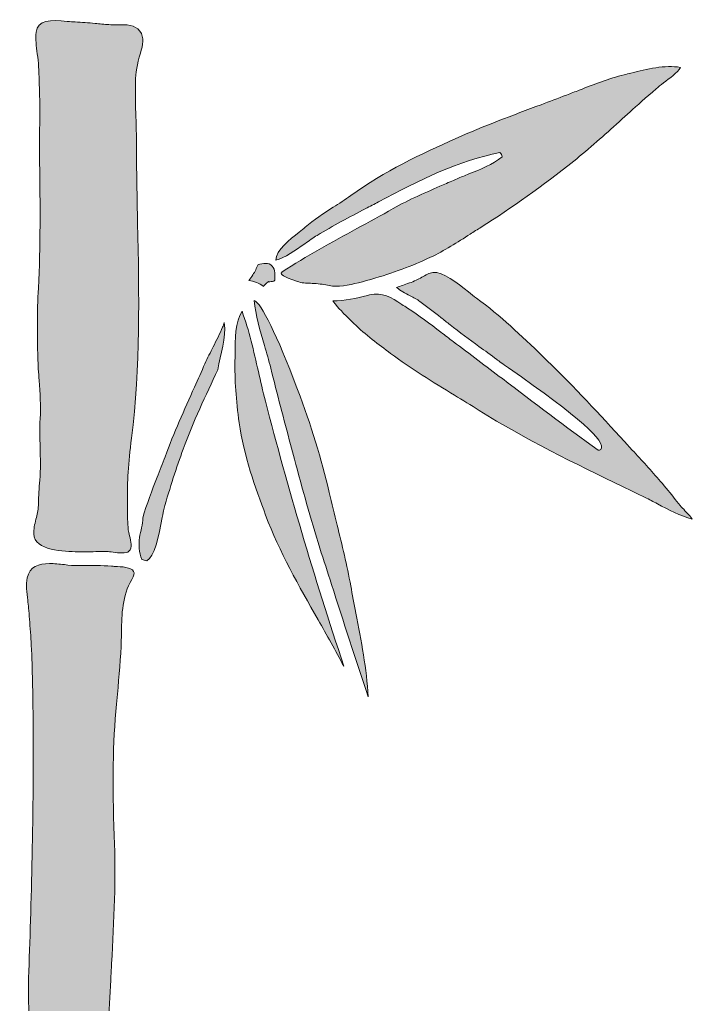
# Model space of a CAD drawing. Header units: inches. Extents: x 40 to 170, y -283 to -15.
# Drawn here: x 108 to 169.9, y -229.7 to -139 of the extents above; entities that cross this region are included whole.
import ezdxf

# ---------------------------------------------------------------- set-up
doc = ezdxf.new("R2010")
doc.units = ezdxf.units.IN
doc.header["$MEASUREMENT"] = 0
doc.layers.add('_U+0421_U+043B_U+043E_U+0439 1', color=7, linetype='Continuous')

# ---------------------------------------------------------------- blocks, each defined once
blk = doc.blocks.new('block 2')
at = {"layer": '_U+0421_U+043B_U+043E_U+0439 1', "true_color": 0xffffff}
h = blk.add_hatch(color=7, dxfattribs=at)
h.dxf.hatch_style = 2
edge = h.paths.add_edge_path()
edge.add_spline(control_points=[(118.712, -150.456), (118.712, -149.643), (118.686, -148.814), (118.661, -148.013), (118.628, -146.952), (118.594, -145.857), (118.617, -144.781), (118.637, -143.918), (118.77, -143.147), (119.078, -142.12), (119.303, -141.37), (119.454, -140.701), (119.026, -140.099), (118.591, -139.489), (117.789, -139.499), (116.941, -139.508), (116.684, -139.511), (116.419, -139.515), (116.169, -139.498), (115.743, -139.469), (115.319, -139.428), (114.895, -139.387), (114.293, -139.33), (113.671, -139.27), (113.057, -139.248), (112.842, -139.241), (112.597, -139.219), (112.337, -139.196), (110.794, -139.057), (109.602, -139.042), (109.469, -140.195), (109.397, -140.82), (109.485, -141.513), (109.571, -142.183), (109.621, -142.573), (109.672, -142.977), (109.69, -143.358), (109.732, -144.232), (109.758, -145.122), (109.783, -145.982), (109.783, -145.982), (109.785, -146.04), (109.785, -146.04), (109.814, -147.043), (109.802, -148.063), (109.79, -149.048), (109.78, -149.792), (109.771, -150.562), (109.78, -151.317), (109.78, -151.317), (109.79, -152.204), (109.79, -152.204), (109.836, -155.986), (109.883, -159.897), (109.674, -163.744), (109.551, -165.993), (109.578, -168.233), (109.622, -170.127), (109.638, -170.833), (109.69, -171.554), (109.742, -172.251), (109.826, -173.405), (109.914, -174.598), (109.84, -175.774), (109.784, -176.645), (109.809, -177.538), (109.833, -178.401), (109.86, -179.399), (109.888, -180.432), (109.794, -181.443), (109.727, -182.172), (109.703, -182.869), (109.678, -183.607), (109.678, -183.607), (109.673, -183.773), (109.673, -183.773), (109.659, -184.187), (109.553, -184.618), (109.451, -185.036), (109.336, -185.508), (109.227, -185.954), (109.243, -186.365), (109.302, -187.936), (112.096, -187.998), (113.29, -188.025), (113.767, -188.035), (114.253, -188.025), (114.724, -188.015), (115.063, -188.007), (115.403, -188), (115.742, -188), (115.819, -188), (115.896, -188), (115.973, -188.001), (116.131, -188.003), (116.335, -188.03), (116.551, -188.059), (117.062, -188.128), (117.762, -188.222), (118.02, -187.963), (118.338, -187.644), (118.196, -187.065), (118.071, -186.556), (118.022, -186.353), (117.975, -186.162), (117.956, -185.989), (117.885, -185.357), (117.885, -184.702), (117.884, -184.068), (117.884, -183.821), (117.884, -183.575), (117.88, -183.332), (117.85, -181.63), (117.964, -179.906), (118.26, -177.567), (119.088, -171.035), (118.949, -164.295), (118.814, -157.777), (118.765, -155.373), (118.714, -152.887), (118.712, -150.456)], knot_values=[0, 0, 0, 0, 1, 1, 1, 2, 2, 2, 3, 3, 3, 4, 4, 4, 5, 5, 5, 6, 6, 6, 7, 7, 7, 8, 8, 8, 9, 9, 9, 10, 10, 10, 11, 11, 11, 12, 12, 12, 13, 13, 13, 14, 14, 14, 15, 15, 15, 16, 16, 16, 17, 17, 17, 18, 18, 18, 19, 19, 19, 20, 20, 20, 21, 21, 21, 22, 22, 22, 23, 23, 23, 24, 24, 24, 25, 25, 25, 26, 26, 26, 27, 27, 27, 28, 28, 28, 29, 29, 29, 30, 30, 30, 31, 31, 31, 32, 32, 32, 33, 33, 33, 34, 34, 34, 35, 35, 35, 36, 36, 36, 37, 37, 37, 38, 38, 38, 39, 39, 39, 40, 40, 40, 40], degree=3, periodic=1)
h = blk.add_hatch(color=7, dxfattribs=at)
h.dxf.hatch_style = 2
edge = h.paths.add_edge_path()
edge.add_spline(control_points=[(148.132, -149.985), (144.936, -151.411), (141.557, -152.991), (138.461, -155.226), (137.927, -155.611), (137.371, -155.968), (136.834, -156.312), (135.964, -156.871), (135.064, -157.448), (134.261, -158.149), (134.114, -158.277), (133.921, -158.428), (133.704, -158.598), (132.843, -159.271), (131.569, -160.267), (131.541, -161.18), (132.39, -160.967), (133.359, -160.279), (134.221, -159.667), (134.622, -159.382), (135.001, -159.112), (135.352, -158.9), (136.818, -158.013), (138.349, -157.21), (139.828, -156.434), (140.225, -156.226), (140.621, -156.018), (141.017, -155.808), (144.766, -153.821), (148.444, -151.983), (152.196, -151.278), (152.309, -151.374), (152.391, -151.519), (152.416, -151.666), (151.515, -152.373), (150.414, -152.816), (149.344, -153.242), (148.973, -153.39), (148.604, -153.536), (148.25, -153.692), (147.82, -153.882), (147.389, -154.067), (146.959, -154.252), (145.426, -154.911), (143.842, -155.592), (142.36, -156.434), (141.251, -157.064), (140.112, -157.681), (139.011, -158.278), (136.722, -159.52), (134.354, -160.804), (132.139, -162.263), (132.139, -162.263), (132.139, -162.264), (132.139, -162.264), (132.07, -162.309), (132.028, -162.355), (132.032, -162.382), (132.038, -162.429), (132.136, -162.686), (133.457, -163.117), (133.457, -163.117), (133.519, -163.137), (133.519, -163.137), (133.952, -163.281), (134.334, -163.293), (134.739, -163.306), (134.963, -163.313), (135.194, -163.32), (135.446, -163.349), (135.703, -163.379), (135.929, -163.421), (136.147, -163.462), (136.571, -163.542), (136.938, -163.612), (137.419, -163.568), (138.379, -163.48), (139.253, -163.246), (140.296, -162.949), (142.367, -162.361), (144.066, -161.733), (145.802, -160.913), (147.078, -160.311), (148.291, -159.532), (149.463, -158.778), (149.795, -158.565), (150.127, -158.351), (150.46, -158.142), (153.303, -156.355), (156.097, -154.363), (159.001, -152.051), (160.441, -150.906), (161.83, -149.65), (163.174, -148.435), (163.492, -148.147), (163.81, -147.859), (164.13, -147.573), (164.863, -146.914), (165.644, -146.224), (166.588, -145.4), (166.772, -145.239), (167.014, -145.057), (167.27, -144.864), (167.835, -144.437), (168.522, -143.92), (168.848, -143.43), (167.378, -143.181), (165.732, -143.593), (164.27, -143.958), (164.053, -144.012), (163.839, -144.066), (163.63, -144.116), (162.231, -144.453), (160.848, -144.997), (159.511, -145.523), (159.116, -145.678), (158.721, -145.834), (158.327, -145.983), (157.547, -146.28), (156.765, -146.572), (155.982, -146.865), (153.386, -147.835), (150.702, -148.838), (148.132, -149.985)], knot_values=[0, 0, 0, 0, 1, 1, 1, 2, 2, 2, 3, 3, 3, 4, 4, 4, 5, 5, 5, 6, 6, 6, 7, 7, 7, 8, 8, 8, 9, 9, 9, 10, 10, 10, 11, 11, 11, 12, 12, 12, 13, 13, 13, 14, 14, 14, 15, 15, 15, 16, 16, 16, 17, 17, 17, 18, 18, 18, 19, 19, 19, 20, 20, 20, 21, 21, 21, 22, 22, 22, 23, 23, 23, 24, 24, 24, 25, 25, 25, 26, 26, 26, 27, 27, 27, 28, 28, 28, 29, 29, 29, 30, 30, 30, 31, 31, 31, 32, 32, 32, 33, 33, 33, 34, 34, 34, 35, 35, 35, 36, 36, 36, 37, 37, 37, 38, 38, 38, 39, 39, 39, 40, 40, 40, 41, 41, 41, 41], degree=3, periodic=1)
h = blk.add_hatch(color=7, dxfattribs=at)
h.dxf.hatch_style = 2
edge = h.paths.add_edge_path()
edge.add_spline(control_points=[(129.912, -161.582), (129.776, -161.908), (129.626, -162.233), (129.437, -162.535), (129.321, -162.72), (129.192, -162.889), (129.059, -163.051), (129.532, -163.095), (129.995, -163.305), (130.421, -163.59), (130.453, -163.516), (130.521, -163.442), (130.64, -163.348), (130.653, -163.338), (130.662, -163.331), (130.674, -163.321), (130.709, -163.276), (130.752, -163.24), (130.806, -163.215), (130.815, -163.208), (130.826, -163.199), (130.834, -163.192), (130.852, -163.177), (130.868, -163.164), (130.881, -163.153), (130.894, -163.161), (130.915, -163.17), (130.932, -163.178), (130.953, -163.175), (130.971, -163.167), (130.993, -163.165), (131.136, -163.154), (131.395, -163.163), (131.454, -163.018), (131.478, -162.568), (131.521, -162.065), (131.209, -161.719), (130.871, -161.343), (130.373, -161.489), (129.912, -161.582)], knot_values=[0, 0, 0, 0, 1, 1, 1, 2, 2, 2, 3, 3, 3, 4, 4, 4, 5, 5, 5, 6, 6, 6, 7, 7, 7, 8, 8, 8, 9, 9, 9, 10, 10, 10, 11, 11, 11, 12, 12, 12, 13, 13, 13, 13], degree=3, periodic=1)
h = blk.add_hatch(color=7, dxfattribs=at)
h.dxf.hatch_style = 2
edge = h.paths.add_edge_path()
edge.add_spline(control_points=[(169.245, -184.239), (169.085, -184.072), (168.932, -183.914), (168.815, -183.77), (168.815, -183.77), (168.354, -183.201), (168.354, -183.201), (167.913, -182.655), (167.457, -182.09), (166.992, -181.549), (166.149, -180.565), (165.255, -179.594), (164.391, -178.655), (164.391, -178.655), (163.668, -177.868), (163.668, -177.868), (161.43, -175.424), (159.035, -172.836), (156.53, -170.416), (156.53, -170.416), (156.144, -170.043), (156.144, -170.043), (154.146, -168.11), (152.259, -166.285), (150.038, -164.682), (149.821, -164.526), (149.561, -164.315), (149.286, -164.093), (148.293, -163.291), (146.936, -162.194), (146.003, -162.309), (145.717, -162.346), (145.336, -162.561), (145, -162.751), (144.817, -162.854), (144.645, -162.951), (144.487, -163.023), (144.068, -163.213), (143.636, -163.36), (143.219, -163.502), (143.04, -163.563), (142.861, -163.624), (142.682, -163.689), (143.013, -163.984), (143.47, -164.223), (143.914, -164.455), (144.246, -164.629), (144.56, -164.793), (144.827, -164.98), (145.493, -165.447), (146.136, -165.961), (146.759, -166.458), (147.038, -166.681), (147.317, -166.904), (147.6, -167.124), (148.474, -167.805), (149.385, -168.472), (150.266, -169.116), (150.815, -169.518), (151.365, -169.921), (151.909, -170.329), (152.092, -170.465), (152.474, -170.732), (152.984, -171.088), (159.593, -175.707), (161.984, -177.822), (161.496, -178.619), (161.414, -178.645), (161.33, -178.667), (161.242, -178.677), (161.242, -178.677), (161.24, -178.675), (161.24, -178.675), (158.279, -176.517), (155.301, -174.264), (152.42, -172.086), (150.917, -170.949), (149.415, -169.813), (147.909, -168.686), (147.525, -168.398), (147.143, -168.103), (146.761, -167.808), (145.77, -167.044), (144.745, -166.253), (143.677, -165.588), (143.503, -165.479), (143.336, -165.37), (143.172, -165.264), (142.169, -164.611), (141.377, -164.095), (140.193, -164.382), (140.193, -164.382), (140.002, -164.428), (140.002, -164.428), (138.961, -164.682), (137.894, -164.946), (136.803, -164.912), (136.848, -164.973), (136.9, -165.044), (136.96, -165.126), (136.998, -165.179), (137.027, -165.218), (137.037, -165.231), (137.499, -165.777), (138.041, -166.343), (138.744, -167.012), (139.828, -168.046), (141.009, -168.94), (142.127, -169.768), (144.006, -171.16), (146.039, -172.402), (148.006, -173.603), (148.77, -174.069), (149.534, -174.536), (150.291, -175.012), (154.525, -177.674), (159.114, -179.894), (163.553, -182.041), (164.227, -182.367), (164.9, -182.693), (165.572, -183.02), (165.572, -183.02), (165.573, -183.02), (165.573, -183.02), (165.947, -183.205), (166.324, -183.405), (166.703, -183.606), (167.744, -184.158), (168.817, -184.727), (169.922, -185.018), (169.745, -184.76), (169.484, -184.489), (169.245, -184.239)], knot_values=[0, 0, 0, 0, 1, 1, 1, 2, 2, 2, 3, 3, 3, 4, 4, 4, 5, 5, 5, 6, 6, 6, 7, 7, 7, 8, 8, 8, 9, 9, 9, 10, 10, 10, 11, 11, 11, 12, 12, 12, 13, 13, 13, 14, 14, 14, 15, 15, 15, 16, 16, 16, 17, 17, 17, 18, 18, 18, 19, 19, 19, 20, 20, 20, 21, 21, 21, 22, 22, 22, 23, 23, 23, 24, 24, 24, 25, 25, 25, 26, 26, 26, 27, 27, 27, 28, 28, 28, 29, 29, 29, 30, 30, 30, 31, 31, 31, 32, 32, 32, 33, 33, 33, 34, 34, 34, 35, 35, 35, 36, 36, 36, 37, 37, 37, 38, 38, 38, 39, 39, 39, 40, 40, 40, 41, 41, 41, 42, 42, 42, 43, 43, 43, 44, 44, 44, 44], degree=3, periodic=1)
h = blk.add_hatch(color=7, dxfattribs=at)
h.dxf.hatch_style = 2
edge = h.paths.add_edge_path()
edge.add_spline(control_points=[(138.454, -191.159), (138.119, -189.273), (137.648, -187.389), (137.193, -185.568), (136.947, -184.583), (136.692, -183.565), (136.461, -182.555), (135.761, -179.493), (134.807, -176.393), (133.544, -173.077), (133.544, -173.077), (133.487, -172.926), (133.487, -172.926), (131.681, -168.113), (130.209, -165.113), (129.544, -164.889), (129.683, -166.254), (130.098, -167.661), (130.501, -169.023), (130.705, -169.714), (130.917, -170.429), (131.085, -171.119), (131.662, -173.487), (132.296, -175.849), (132.909, -178.134), (132.909, -178.134), (133.272, -179.492), (133.272, -179.492), (133.992, -182.19), (134.737, -184.979), (135.608, -187.689), (135.967, -188.8), (136.323, -189.912), (136.68, -191.024), (137.768, -194.419), (138.89, -197.919), (140.06, -201.361), (139.925, -198.817), (139.419, -196.205), (138.927, -193.668), (138.763, -192.822), (138.601, -191.984), (138.454, -191.159)], knot_values=[0, 0, 0, 0, 1, 1, 1, 2, 2, 2, 3, 3, 3, 4, 4, 4, 5, 5, 5, 6, 6, 6, 7, 7, 7, 8, 8, 8, 9, 9, 9, 10, 10, 10, 11, 11, 11, 12, 12, 12, 13, 13, 13, 14, 14, 14, 14], degree=3, periodic=1)
h = blk.add_hatch(color=7, dxfattribs=at)
h.dxf.hatch_style = 2
edge = h.paths.add_edge_path()
edge.add_spline(control_points=[(129.941, -171.423), (129.519, -169.569), (129.082, -167.655), (128.437, -165.867), (127.803, -166.847), (127.797, -168.528), (127.793, -169.783), (127.792, -169.993), (127.792, -170.191), (127.788, -170.373), (127.753, -172.159), (127.884, -174.101), (128.175, -176.145), (128.61, -179.192), (129.66, -182.135), (130.609, -184.654), (131.876, -188.014), (133.692, -191.206), (135.448, -194.292), (136.243, -195.689), (137.055, -197.118), (137.82, -198.567), (135.078, -190.316), (132.649, -182.112), (130.59, -174.149), (130.358, -173.252), (130.146, -172.323), (129.941, -171.423)], knot_values=[0, 0, 0, 0, 1, 1, 1, 2, 2, 2, 3, 3, 3, 4, 4, 4, 5, 5, 5, 6, 6, 6, 7, 7, 7, 8, 8, 8, 9, 9, 9, 9], degree=3, periodic=1)
h = blk.add_hatch(color=7, dxfattribs=at)
h.dxf.hatch_style = 2
edge = h.paths.add_edge_path()
edge.add_spline(control_points=[(126.643, -167.349), (126.392, -167.954), (126.081, -168.564), (125.78, -169.154), (125.521, -169.662), (125.254, -170.187), (125.021, -170.713), (124.704, -171.431), (124.381, -172.145), (124.058, -172.859), (123.12, -174.933), (122.15, -177.078), (121.352, -179.268), (121.125, -179.889), (120.87, -180.537), (120.624, -181.163), (120.142, -182.386), (119.656, -183.641), (119.29, -184.895), (119.294, -185.518), (119.093, -186.091), (118.995, -186.721), (118.906, -187.293), (118.921, -188.114), (119.205, -188.72), (119.344, -188.801), (119.503, -188.831), (119.666, -188.865), (120.363, -188.49), (120.762, -186.601), (121.082, -184.857), (121.143, -184.522), (121.192, -184.257), (121.226, -184.138), (121.809, -182.08), (122.394, -180.259), (123.014, -178.57), (123.933, -176.065), (125.084, -173.626), (126.214, -171.26), (126.434, -169.816), (127, -168.362), (126.801, -166.926), (126.752, -167.068), (126.702, -167.209), (126.643, -167.349)], knot_values=[0, 0, 0, 0, 1, 1, 1, 2, 2, 2, 3, 3, 3, 4, 4, 4, 5, 5, 5, 6, 6, 6, 7, 7, 7, 8, 8, 8, 9, 9, 9, 10, 10, 10, 11, 11, 11, 12, 12, 12, 13, 13, 13, 14, 14, 14, 15, 15, 15, 15], degree=3, periodic=1)
h = blk.add_hatch(color=7, dxfattribs=at)
h.dxf.hatch_style = 2
edge = h.paths.add_edge_path()
edge.add_spline(control_points=[(116.748, -189.368), (116.623, -189.362), (116.507, -189.356), (116.409, -189.349), (115.502, -189.275), (114.632, -189.283), (113.712, -189.293), (113.712, -189.293), (113.294, -189.297), (113.294, -189.297), (112.93, -189.299), (112.515, -189.256), (112.076, -189.208), (111.606, -189.157), (111.131, -189.106), (110.689, -189.106), (109.705, -189.106), (108.885, -189.359), (108.646, -190.436), (108.515, -191.028), (108.608, -191.798), (108.691, -192.477), (108.723, -192.737), (108.753, -192.988), (108.771, -193.218), (108.796, -193.552), (108.823, -193.886), (108.85, -194.221), (108.915, -195.01), (108.981, -195.825), (109.021, -196.631), (109.131, -198.875), (109.162, -201.166), (109.183, -203.136), (109.275, -211.978), (109.009, -220.665), (108.766, -227.246), (108.739, -227.983), (108.755, -228.751), (108.771, -229.493), (108.798, -230.798), (108.826, -232.147), (108.627, -233.434), (108.499, -234.255), (108.408, -235.027), (108.33, -235.939), (108.315, -236.116), (108.264, -236.329), (108.211, -236.555), (108.095, -237.044), (107.951, -237.653), (108.178, -237.95), (108.474, -238.337), (109.823, -238.465), (110.472, -238.526), (110.611, -238.539), (110.731, -238.55), (110.825, -238.562), (111.751, -238.673), (112.523, -238.768), (113.328, -238.893), (113.496, -238.92), (113.672, -238.952), (113.85, -238.984), (114.686, -239.136), (115.633, -239.309), (116.123, -238.911), (116.368, -238.713), (116.493, -238.383), (116.506, -237.902), (116.523, -237.301), (116.42, -236.659), (116.322, -236.038), (116.244, -235.548), (116.163, -235.04), (116.139, -234.549), (116.099, -233.735), (116.095, -232.859), (116.124, -231.791), (116.165, -230.343), (116.251, -228.873), (116.335, -227.452), (116.365, -226.949), (116.394, -226.446), (116.422, -225.943), (116.64, -221.975), (116.823, -218.089), (116.666, -214.165), (116.475, -209.375), (116.536, -205.641), (116.864, -202.061), (116.864, -202.061), (116.952, -201.123), (116.952, -201.123), (117.107, -199.479), (117.267, -197.78), (117.314, -196.105), (117.32, -195.873), (117.324, -195.64), (117.329, -195.407), (117.357, -193.772), (117.386, -192.082), (118.288, -190.577), (118.485, -190.248), (118.538, -189.994), (118.447, -189.824), (118.242, -189.441), (117.307, -189.395), (116.748, -189.368)], knot_values=[0, 0, 0, 0, 1, 1, 1, 2, 2, 2, 3, 3, 3, 4, 4, 4, 5, 5, 5, 6, 6, 6, 7, 7, 7, 8, 8, 8, 9, 9, 9, 10, 10, 10, 11, 11, 11, 12, 12, 12, 13, 13, 13, 14, 14, 14, 15, 15, 15, 16, 16, 16, 17, 17, 17, 18, 18, 18, 19, 19, 19, 20, 20, 20, 21, 21, 21, 22, 22, 22, 23, 23, 23, 24, 24, 24, 25, 25, 25, 26, 26, 26, 27, 27, 27, 28, 28, 28, 29, 29, 29, 30, 30, 30, 31, 31, 31, 32, 32, 32, 33, 33, 33, 34, 34, 34, 35, 35, 35, 36, 36, 36, 36], degree=3, periodic=1)
at = {"layer": '_U+0421_U+043B_U+043E_U+0439 1', "lineweight": 0}
for points, knots in [([(118.712, -150.456), (118.712, -149.643), (118.686, -148.814), (118.661, -148.013), (118.628, -146.952), (118.594, -145.857), (118.617, -144.781), (118.637, -143.918), (118.77, -143.147), (119.078, -142.12), (119.303, -141.37), (119.454, -140.701), (119.026, -140.099), (118.591, -139.489), (117.789, -139.499), (116.941, -139.508), (116.684, -139.511), (116.419, -139.515), (116.169, -139.498), (115.743, -139.469), (115.319, -139.428), (114.895, -139.387), (114.293, -139.33), (113.671, -139.27), (113.057, -139.248), (112.842, -139.241), (112.597, -139.219), (112.337, -139.196), (110.794, -139.057), (109.602, -139.042), (109.469, -140.195), (109.397, -140.82), (109.485, -141.513), (109.571, -142.183), (109.621, -142.573), (109.672, -142.977), (109.69, -143.358), (109.732, -144.232), (109.758, -145.122), (109.783, -145.982), (109.783, -145.982), (109.785, -146.04), (109.785, -146.04), (109.814, -147.043), (109.802, -148.063), (109.79, -149.048), (109.78, -149.792), (109.771, -150.562), (109.78, -151.317), (109.78, -151.317), (109.79, -152.204), (109.79, -152.204), (109.836, -155.986), (109.883, -159.897), (109.674, -163.744), (109.551, -165.993), (109.578, -168.233), (109.622, -170.127), (109.638, -170.833), (109.69, -171.554), (109.742, -172.251), (109.826, -173.405), (109.914, -174.598), (109.84, -175.774), (109.784, -176.645), (109.809, -177.538), (109.833, -178.401), (109.86, -179.399), (109.888, -180.432), (109.794, -181.443), (109.727, -182.172), (109.703, -182.869), (109.678, -183.607), (109.678, -183.607), (109.673, -183.773), (109.673, -183.773), (109.659, -184.187), (109.553, -184.618), (109.451, -185.036), (109.336, -185.508), (109.227, -185.954), (109.243, -186.365), (109.302, -187.936), (112.096, -187.998), (113.29, -188.025), (113.767, -188.035), (114.253, -188.025), (114.724, -188.015), (115.063, -188.007), (115.403, -188), (115.742, -188), (115.819, -188), (115.896, -188), (115.973, -188.001), (116.131, -188.003), (116.335, -188.03), (116.551, -188.059), (117.062, -188.128), (117.762, -188.222), (118.02, -187.963), (118.338, -187.644), (118.196, -187.065), (118.071, -186.556), (118.022, -186.353), (117.975, -186.162), (117.956, -185.989), (117.885, -185.357), (117.885, -184.702), (117.884, -184.068), (117.884, -183.821), (117.884, -183.575), (117.88, -183.332), (117.85, -181.63), (117.964, -179.906), (118.26, -177.567), (119.088, -171.035), (118.949, -164.295), (118.814, -157.777), (118.765, -155.373), (118.714, -152.887), (118.712, -150.456)], [0, 0, 0, 0, 1, 1, 1, 2, 2, 2, 3, 3, 3, 4, 4, 4, 5, 5, 5, 6, 6, 6, 7, 7, 7, 8, 8, 8, 9, 9, 9, 10, 10, 10, 11, 11, 11, 12, 12, 12, 13, 13, 13, 14, 14, 14, 15, 15, 15, 16, 16, 16, 17, 17, 17, 18, 18, 18, 19, 19, 19, 20, 20, 20, 21, 21, 21, 22, 22, 22, 23, 23, 23, 24, 24, 24, 25, 25, 25, 26, 26, 26, 27, 27, 27, 28, 28, 28, 29, 29, 29, 30, 30, 30, 31, 31, 31, 32, 32, 32, 33, 33, 33, 34, 34, 34, 35, 35, 35, 36, 36, 36, 37, 37, 37, 38, 38, 38, 39, 39, 39, 40, 40, 40, 40]), ([(148.132, -149.985), (144.936, -151.411), (141.557, -152.991), (138.461, -155.226), (137.927, -155.611), (137.371, -155.968), (136.834, -156.312), (135.964, -156.871), (135.064, -157.448), (134.261, -158.149), (134.114, -158.277), (133.921, -158.428), (133.704, -158.598), (132.843, -159.271), (131.569, -160.267), (131.541, -161.18), (132.39, -160.967), (133.359, -160.279), (134.221, -159.667), (134.622, -159.382), (135.001, -159.112), (135.352, -158.9), (136.818, -158.013), (138.349, -157.21), (139.828, -156.434), (140.225, -156.226), (140.621, -156.018), (141.017, -155.808), (144.766, -153.821), (148.444, -151.983), (152.196, -151.278), (152.309, -151.374), (152.391, -151.519), (152.416, -151.666), (151.515, -152.373), (150.414, -152.816), (149.344, -153.242), (148.973, -153.39), (148.604, -153.536), (148.25, -153.692), (147.82, -153.882), (147.389, -154.067), (146.959, -154.252), (145.426, -154.911), (143.842, -155.592), (142.36, -156.434), (141.251, -157.064), (140.112, -157.681), (139.011, -158.278), (136.722, -159.52), (134.354, -160.804), (132.139, -162.263), (132.139, -162.263), (132.139, -162.264), (132.139, -162.264), (132.07, -162.309), (132.028, -162.355), (132.032, -162.382), (132.038, -162.429), (132.136, -162.686), (133.457, -163.117), (133.457, -163.117), (133.519, -163.137), (133.519, -163.137), (133.952, -163.281), (134.334, -163.293), (134.739, -163.306), (134.963, -163.313), (135.194, -163.32), (135.446, -163.349), (135.703, -163.379), (135.929, -163.421), (136.147, -163.462), (136.571, -163.542), (136.938, -163.612), (137.419, -163.568), (138.379, -163.48), (139.253, -163.246), (140.296, -162.949), (142.367, -162.361), (144.066, -161.733), (145.802, -160.913), (147.078, -160.311), (148.291, -159.532), (149.463, -158.778), (149.795, -158.565), (150.127, -158.351), (150.46, -158.142), (153.303, -156.355), (156.097, -154.363), (159.001, -152.051), (160.441, -150.906), (161.83, -149.65), (163.174, -148.435), (163.492, -148.147), (163.81, -147.859), (164.13, -147.573), (164.863, -146.914), (165.644, -146.224), (166.588, -145.4), (166.772, -145.239), (167.014, -145.057), (167.27, -144.864), (167.835, -144.437), (168.522, -143.92), (168.848, -143.43), (167.378, -143.181), (165.732, -143.593), (164.27, -143.958), (164.053, -144.012), (163.839, -144.066), (163.63, -144.116), (162.231, -144.453), (160.848, -144.997), (159.511, -145.523), (159.116, -145.678), (158.721, -145.834), (158.327, -145.983), (157.547, -146.28), (156.765, -146.572), (155.982, -146.865), (153.386, -147.835), (150.702, -148.838), (148.132, -149.985)], [0, 0, 0, 0, 1, 1, 1, 2, 2, 2, 3, 3, 3, 4, 4, 4, 5, 5, 5, 6, 6, 6, 7, 7, 7, 8, 8, 8, 9, 9, 9, 10, 10, 10, 11, 11, 11, 12, 12, 12, 13, 13, 13, 14, 14, 14, 15, 15, 15, 16, 16, 16, 17, 17, 17, 18, 18, 18, 19, 19, 19, 20, 20, 20, 21, 21, 21, 22, 22, 22, 23, 23, 23, 24, 24, 24, 25, 25, 25, 26, 26, 26, 27, 27, 27, 28, 28, 28, 29, 29, 29, 30, 30, 30, 31, 31, 31, 32, 32, 32, 33, 33, 33, 34, 34, 34, 35, 35, 35, 36, 36, 36, 37, 37, 37, 38, 38, 38, 39, 39, 39, 40, 40, 40, 41, 41, 41, 41]), ([(129.912, -161.582), (129.776, -161.908), (129.626, -162.233), (129.437, -162.535), (129.321, -162.72), (129.192, -162.889), (129.059, -163.051), (129.532, -163.095), (129.995, -163.305), (130.421, -163.59), (130.453, -163.516), (130.521, -163.442), (130.64, -163.348), (130.653, -163.338), (130.662, -163.331), (130.674, -163.321), (130.709, -163.276), (130.752, -163.24), (130.806, -163.215), (130.815, -163.208), (130.826, -163.199), (130.834, -163.192), (130.852, -163.177), (130.868, -163.164), (130.881, -163.153), (130.894, -163.161), (130.915, -163.17), (130.932, -163.178), (130.953, -163.175), (130.971, -163.167), (130.993, -163.165), (131.136, -163.154), (131.395, -163.163), (131.454, -163.018), (131.478, -162.568), (131.521, -162.065), (131.209, -161.719), (130.871, -161.343), (130.373, -161.489), (129.912, -161.582)], [0, 0, 0, 0, 1, 1, 1, 2, 2, 2, 3, 3, 3, 4, 4, 4, 5, 5, 5, 6, 6, 6, 7, 7, 7, 8, 8, 8, 9, 9, 9, 10, 10, 10, 11, 11, 11, 12, 12, 12, 13, 13, 13, 13]), ([(169.245, -184.239), (169.085, -184.072), (168.932, -183.914), (168.815, -183.77), (168.815, -183.77), (168.354, -183.201), (168.354, -183.201), (167.913, -182.655), (167.457, -182.09), (166.992, -181.549), (166.149, -180.565), (165.255, -179.594), (164.391, -178.655), (164.391, -178.655), (163.668, -177.868), (163.668, -177.868), (161.43, -175.424), (159.035, -172.836), (156.53, -170.416), (156.53, -170.416), (156.144, -170.043), (156.144, -170.043), (154.146, -168.11), (152.259, -166.285), (150.038, -164.682), (149.821, -164.526), (149.561, -164.315), (149.286, -164.093), (148.293, -163.291), (146.936, -162.194), (146.003, -162.309), (145.717, -162.346), (145.336, -162.561), (145, -162.751), (144.817, -162.854), (144.645, -162.951), (144.487, -163.023), (144.068, -163.213), (143.636, -163.36), (143.219, -163.502), (143.04, -163.563), (142.861, -163.624), (142.682, -163.689), (143.013, -163.984), (143.47, -164.223), (143.914, -164.455), (144.246, -164.629), (144.56, -164.793), (144.827, -164.98), (145.493, -165.447), (146.136, -165.961), (146.759, -166.458), (147.038, -166.681), (147.317, -166.904), (147.6, -167.124), (148.474, -167.805), (149.385, -168.472), (150.266, -169.116), (150.815, -169.518), (151.365, -169.921), (151.909, -170.329), (152.092, -170.465), (152.474, -170.732), (152.984, -171.088), (159.593, -175.707), (161.984, -177.822), (161.496, -178.619), (161.414, -178.645), (161.33, -178.667), (161.242, -178.677), (161.242, -178.677), (161.24, -178.675), (161.24, -178.675), (158.279, -176.517), (155.301, -174.264), (152.42, -172.086), (150.917, -170.949), (149.415, -169.813), (147.909, -168.686), (147.525, -168.398), (147.143, -168.103), (146.761, -167.808), (145.77, -167.044), (144.745, -166.253), (143.677, -165.588), (143.503, -165.479), (143.336, -165.37), (143.172, -165.264), (142.169, -164.611), (141.377, -164.095), (140.193, -164.382), (140.193, -164.382), (140.002, -164.428), (140.002, -164.428), (138.961, -164.682), (137.894, -164.946), (136.803, -164.912), (136.848, -164.973), (136.9, -165.044), (136.96, -165.126), (136.998, -165.179), (137.027, -165.218), (137.037, -165.231), (137.499, -165.777), (138.041, -166.343), (138.744, -167.012), (139.828, -168.046), (141.009, -168.94), (142.127, -169.768), (144.006, -171.16), (146.039, -172.402), (148.006, -173.603), (148.77, -174.069), (149.534, -174.536), (150.291, -175.012), (154.525, -177.674), (159.114, -179.894), (163.553, -182.041), (164.227, -182.367), (164.9, -182.693), (165.572, -183.02), (165.572, -183.02), (165.573, -183.02), (165.573, -183.02), (165.947, -183.205), (166.324, -183.405), (166.703, -183.606), (167.744, -184.158), (168.817, -184.727), (169.922, -185.018), (169.745, -184.76), (169.484, -184.489), (169.245, -184.239)], [0, 0, 0, 0, 1, 1, 1, 2, 2, 2, 3, 3, 3, 4, 4, 4, 5, 5, 5, 6, 6, 6, 7, 7, 7, 8, 8, 8, 9, 9, 9, 10, 10, 10, 11, 11, 11, 12, 12, 12, 13, 13, 13, 14, 14, 14, 15, 15, 15, 16, 16, 16, 17, 17, 17, 18, 18, 18, 19, 19, 19, 20, 20, 20, 21, 21, 21, 22, 22, 22, 23, 23, 23, 24, 24, 24, 25, 25, 25, 26, 26, 26, 27, 27, 27, 28, 28, 28, 29, 29, 29, 30, 30, 30, 31, 31, 31, 32, 32, 32, 33, 33, 33, 34, 34, 34, 35, 35, 35, 36, 36, 36, 37, 37, 37, 38, 38, 38, 39, 39, 39, 40, 40, 40, 41, 41, 41, 42, 42, 42, 43, 43, 43, 44, 44, 44, 44]), ([(138.454, -191.159), (138.119, -189.273), (137.648, -187.389), (137.193, -185.568), (136.947, -184.583), (136.692, -183.565), (136.461, -182.555), (135.761, -179.493), (134.807, -176.393), (133.544, -173.077), (133.544, -173.077), (133.487, -172.926), (133.487, -172.926), (131.681, -168.113), (130.209, -165.113), (129.544, -164.889), (129.683, -166.254), (130.098, -167.661), (130.501, -169.023), (130.705, -169.714), (130.917, -170.429), (131.085, -171.119), (131.662, -173.487), (132.296, -175.849), (132.909, -178.134), (132.909, -178.134), (133.272, -179.492), (133.272, -179.492), (133.992, -182.19), (134.737, -184.979), (135.608, -187.689), (135.967, -188.8), (136.323, -189.912), (136.68, -191.024), (137.768, -194.419), (138.89, -197.919), (140.06, -201.361), (139.925, -198.817), (139.419, -196.205), (138.927, -193.668), (138.763, -192.822), (138.601, -191.984), (138.454, -191.159)], [0, 0, 0, 0, 1, 1, 1, 2, 2, 2, 3, 3, 3, 4, 4, 4, 5, 5, 5, 6, 6, 6, 7, 7, 7, 8, 8, 8, 9, 9, 9, 10, 10, 10, 11, 11, 11, 12, 12, 12, 13, 13, 13, 14, 14, 14, 14]), ([(129.941, -171.423), (129.519, -169.569), (129.082, -167.655), (128.437, -165.867), (127.803, -166.847), (127.797, -168.528), (127.793, -169.783), (127.792, -169.993), (127.792, -170.191), (127.788, -170.373), (127.753, -172.159), (127.884, -174.101), (128.175, -176.145), (128.61, -179.192), (129.66, -182.135), (130.609, -184.654), (131.876, -188.014), (133.692, -191.206), (135.448, -194.292), (136.243, -195.689), (137.055, -197.118), (137.82, -198.567), (135.078, -190.316), (132.649, -182.112), (130.59, -174.149), (130.358, -173.252), (130.146, -172.323), (129.941, -171.423)], [0, 0, 0, 0, 1, 1, 1, 2, 2, 2, 3, 3, 3, 4, 4, 4, 5, 5, 5, 6, 6, 6, 7, 7, 7, 8, 8, 8, 9, 9, 9, 9]), ([(126.643, -167.349), (126.392, -167.954), (126.081, -168.564), (125.78, -169.154), (125.521, -169.662), (125.254, -170.187), (125.021, -170.713), (124.704, -171.431), (124.381, -172.145), (124.058, -172.859), (123.12, -174.933), (122.15, -177.078), (121.352, -179.268), (121.125, -179.889), (120.87, -180.537), (120.624, -181.163), (120.142, -182.386), (119.656, -183.641), (119.29, -184.895), (119.294, -185.518), (119.093, -186.091), (118.995, -186.721), (118.906, -187.293), (118.921, -188.114), (119.205, -188.72), (119.344, -188.801), (119.503, -188.831), (119.666, -188.865), (120.363, -188.49), (120.762, -186.601), (121.082, -184.857), (121.143, -184.522), (121.192, -184.257), (121.226, -184.138), (121.809, -182.08), (122.394, -180.259), (123.014, -178.57), (123.933, -176.065), (125.084, -173.626), (126.214, -171.26), (126.434, -169.816), (127, -168.362), (126.801, -166.926), (126.752, -167.068), (126.702, -167.209), (126.643, -167.349)], [0, 0, 0, 0, 1, 1, 1, 2, 2, 2, 3, 3, 3, 4, 4, 4, 5, 5, 5, 6, 6, 6, 7, 7, 7, 8, 8, 8, 9, 9, 9, 10, 10, 10, 11, 11, 11, 12, 12, 12, 13, 13, 13, 14, 14, 14, 15, 15, 15, 15]), ([(116.748, -189.368), (116.623, -189.362), (116.507, -189.356), (116.409, -189.349), (115.502, -189.275), (114.632, -189.283), (113.712, -189.293), (113.712, -189.293), (113.294, -189.297), (113.294, -189.297), (112.93, -189.299), (112.515, -189.256), (112.076, -189.208), (111.606, -189.157), (111.131, -189.106), (110.689, -189.106), (109.705, -189.106), (108.885, -189.359), (108.646, -190.436), (108.515, -191.028), (108.608, -191.798), (108.691, -192.477), (108.723, -192.737), (108.753, -192.988), (108.771, -193.218), (108.796, -193.552), (108.823, -193.886), (108.85, -194.221), (108.915, -195.01), (108.981, -195.825), (109.021, -196.631), (109.131, -198.875), (109.162, -201.166), (109.183, -203.136), (109.275, -211.978), (109.009, -220.665), (108.766, -227.246), (108.739, -227.983), (108.755, -228.751), (108.771, -229.493), (108.798, -230.798), (108.826, -232.147), (108.627, -233.434), (108.499, -234.255), (108.408, -235.027), (108.33, -235.939), (108.315, -236.116), (108.264, -236.329), (108.211, -236.555), (108.095, -237.044), (107.951, -237.653), (108.178, -237.95), (108.474, -238.337), (109.823, -238.465), (110.472, -238.526), (110.611, -238.539), (110.731, -238.55), (110.825, -238.562), (111.751, -238.673), (112.523, -238.768), (113.328, -238.893), (113.496, -238.92), (113.672, -238.952), (113.85, -238.984), (114.686, -239.136), (115.633, -239.309), (116.123, -238.911), (116.368, -238.713), (116.493, -238.383), (116.506, -237.902), (116.523, -237.301), (116.42, -236.659), (116.322, -236.038), (116.244, -235.548), (116.163, -235.04), (116.139, -234.549), (116.099, -233.735), (116.095, -232.859), (116.124, -231.791), (116.165, -230.343), (116.251, -228.873), (116.335, -227.452), (116.365, -226.949), (116.394, -226.446), (116.422, -225.943), (116.64, -221.975), (116.823, -218.089), (116.666, -214.165), (116.475, -209.375), (116.536, -205.641), (116.864, -202.061), (116.864, -202.061), (116.952, -201.123), (116.952, -201.123), (117.107, -199.479), (117.267, -197.78), (117.314, -196.105), (117.32, -195.873), (117.324, -195.64), (117.329, -195.407), (117.357, -193.772), (117.386, -192.082), (118.288, -190.577), (118.485, -190.248), (118.538, -189.994), (118.447, -189.824), (118.242, -189.441), (117.307, -189.395), (116.748, -189.368)], [0, 0, 0, 0, 1, 1, 1, 2, 2, 2, 3, 3, 3, 4, 4, 4, 5, 5, 5, 6, 6, 6, 7, 7, 7, 8, 8, 8, 9, 9, 9, 10, 10, 10, 11, 11, 11, 12, 12, 12, 13, 13, 13, 14, 14, 14, 15, 15, 15, 16, 16, 16, 17, 17, 17, 18, 18, 18, 19, 19, 19, 20, 20, 20, 21, 21, 21, 22, 22, 22, 23, 23, 23, 24, 24, 24, 25, 25, 25, 26, 26, 26, 27, 27, 27, 28, 28, 28, 29, 29, 29, 30, 30, 30, 31, 31, 31, 32, 32, 32, 33, 33, 33, 34, 34, 34, 35, 35, 35, 36, 36, 36, 36])]:
    blk.add_open_spline(points, degree=3, knots=knots, dxfattribs=at)

msp = doc.modelspace()

# ---------------------------------------------------------------- block references
at = {"layer": '_U+0421_U+043B_U+043E_U+0439 1'}
msp.add_blockref('block 2', (0, 0), dxfattribs=at)

doc.saveas('drawing.dxf')
